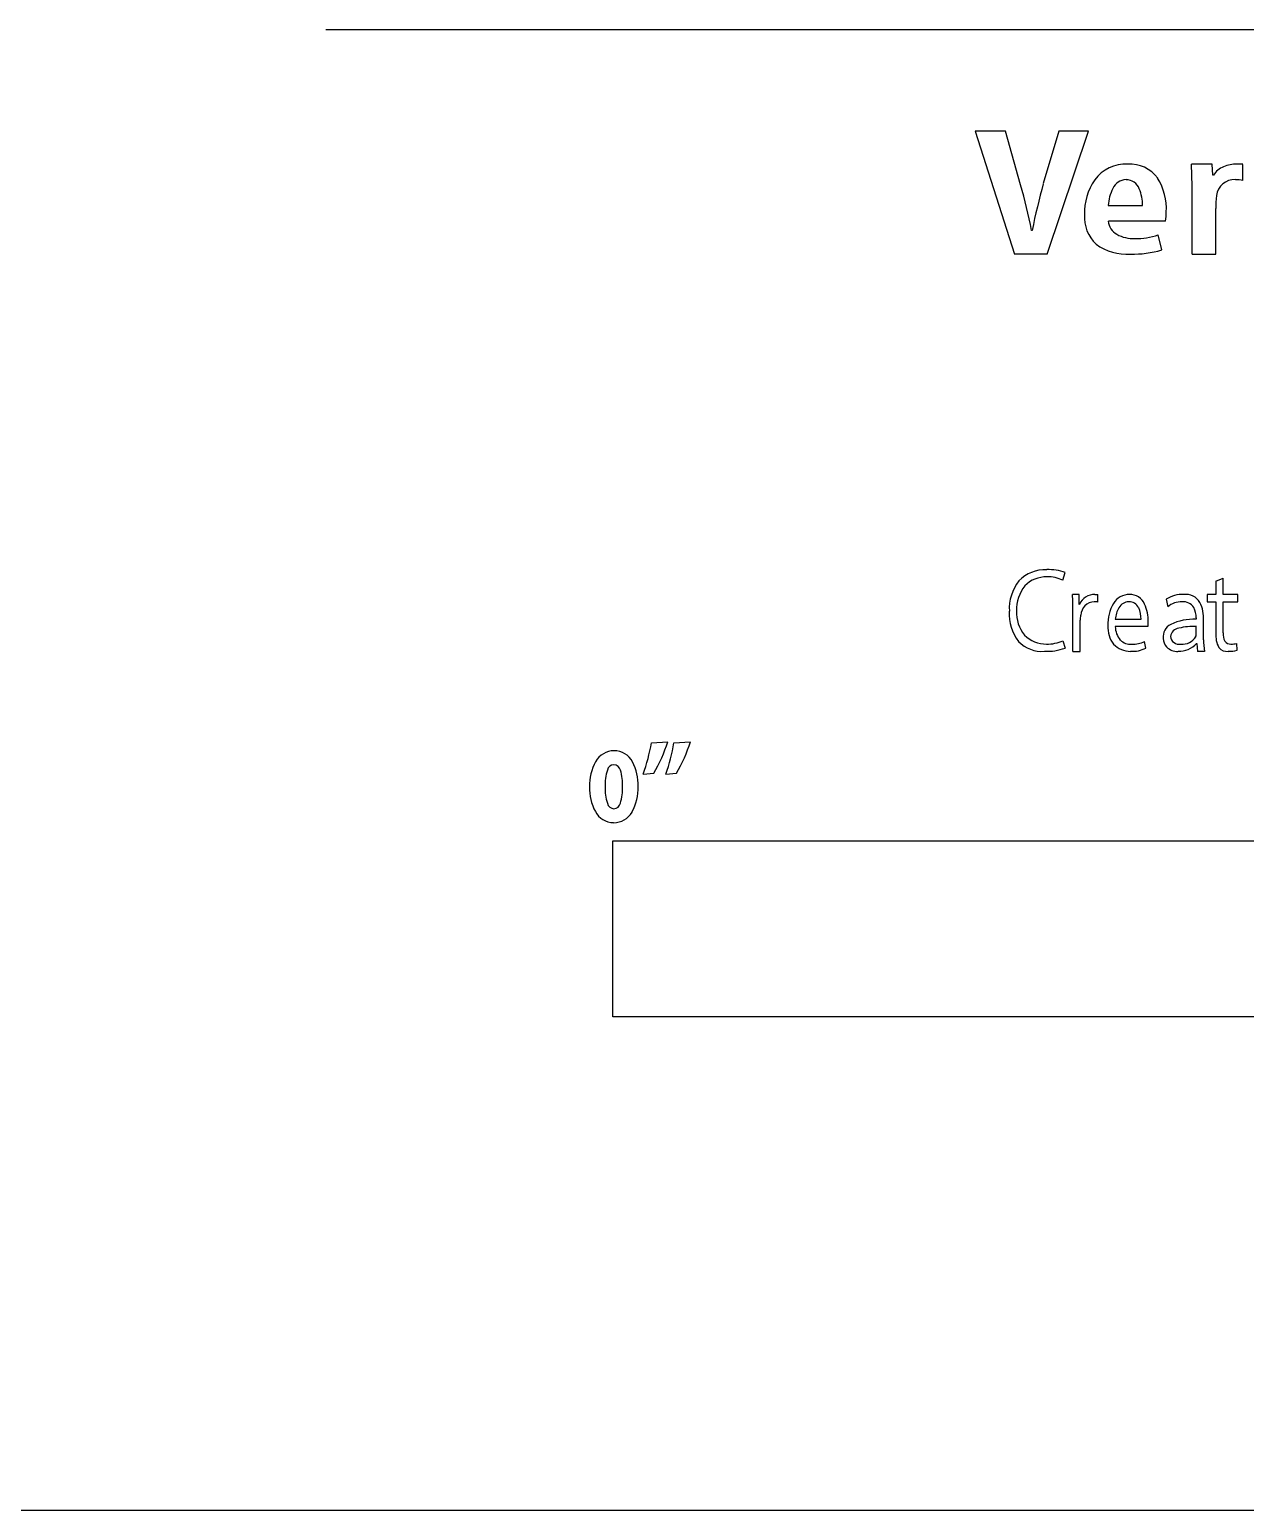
# Model space of a CAD drawing. Extents: x 0.45 to 8.09, y -8.91 to -0.36.
# Drawn here: x 3.075 to 4.605, y -8.908 to -7.044 of the extents above; entities that cross this region are included whole.
import ezdxf

# ---------------------------------------------------------------- set-up
doc = ezdxf.new("R2010")
doc.units = 0

msp = doc.modelspace()

# ---------------------------------------------------------------- linework, layer by layer
at = {"color": 3}
for p, q in [((3.4473, -7.0438), (7.1217, -7.0438)), ((4.3029, -7.1715), (4.2646, -7.1715)), ((4.2646, -7.1715), (4.3142, -7.3264)), ((4.3218, -7.2392), (4.3029, -7.1715)), ((4.3699, -7.1715), (4.3502, -7.2377)), ((4.355, -7.3264), (4.4072, -7.1715)), ((4.4072, -7.1715), (4.3699, -7.1715)), ((4.5627, -7.2131), (4.5367, -7.2131)), ((4.5637, -7.2271), (4.5627, -7.2131)), ((4.5645, -7.2271), (4.5637, -7.2271)), ((4.6015, -7.2337), (4.6015, -7.2134)), ((4.5377, -7.3264), (4.5377, -7.2505)), ((4.432, -7.2652), (4.4752, -7.2652)), ((4.5676, -7.3264), (4.5676, -7.269)), ((4.504, -7.2848), (4.4322, -7.2848)), ((4.3362, -7.2965), (4.3355, -7.2965)), ((4.4994, -7.3212), (4.4951, -7.3021)), ((4.355, -7.3264), (4.3142, -7.3264)), ((4.5377, -7.3264), (4.5676, -7.3264)), ((4.3748, -7.737), (4.3779, -7.7273)), ((4.5676, -7.7379), (4.5768, -7.7345)), ((4.5768, -7.7548), (4.5768, -7.7345)), ((4.5676, -7.7379), (4.5676, -7.7548)), ((4.3953, -7.7548), (4.3871, -7.7548)), ((4.3956, -7.7674), (4.3953, -7.7548)), ((4.396, -7.7674), (4.3956, -7.7674)), ((4.4189, -7.7644), (4.4189, -7.7548)), ((4.5049, -7.7608), (4.5069, -7.7705)), ((4.5676, -7.7548), (4.5567, -7.7548)), ((4.5567, -7.7548), (4.5567, -7.7639)), ((4.5567, -7.7639), (4.5676, -7.7639)), ((4.5676, -7.7639), (4.5676, -7.8036)), ((4.5951, -7.7548), (4.5768, -7.7548)), ((4.5768, -7.8032), (4.5768, -7.7639)), ((4.5768, -7.7639), (4.5951, -7.7639)), ((4.5951, -7.7639), (4.5951, -7.7548)), ((4.3876, -7.8264), (4.3876, -7.7772)), ((4.3968, -7.8264), (4.3968, -7.7873)), ((4.4409, -7.7861), (4.4733, -7.7861)), ((4.5426, -7.7842), (4.5426, -7.7861)), ((4.552, -7.8118), (4.552, -7.7877)), ((4.4821, -7.7952), (4.4408, -7.7952)), ((4.5429, -7.8058), (4.5429, -7.7952)), ((4.3751, -7.813), (4.3778, -7.8224)), ((4.3876, -7.8264), (4.3968, -7.8264)), ((4.4794, -7.8224), (4.4778, -7.814)), ((4.5432, -7.8165), (4.5436, -7.8165)), ((4.5436, -7.8165), (4.5443, -7.8264)), ((4.5532, -7.8264), (4.5443, -7.8264)), ((4.5944, -7.8249), (4.5938, -7.8164)), ((3.857, -7.9415), (3.8777, -7.9403)), ((3.8854, -7.9416), (3.9062, -7.9403)), ((3.8468, -7.981), (3.8602, -7.9798)), ((3.8752, -7.981), (3.8886, -7.9798)), ((8.0865, -8.9077), (0.4545, -8.9077))]:
    msp.add_line(p, q, dxfattribs=at)
at = {"color": 7}
for p, q in [((3.8084, -8.2864), (3.8084, -8.0648)), ((3.8084, -8.0648), (6.8084, -8.0648)), ((6.8084, -8.2864), (3.8084, -8.2864))]:
    msp.add_line(p, q, dxfattribs=at)
at = {"color": 3}
for centre, radius, start, end in [((4.4544, -7.2623), 0.0492, 87.3911, 143.2309), ((4.4596, -7.256), 0.0429, 36.0173, 93.8714), ((3.8117, -7.2496), 0.726, 359.9338, 2.8805), ((4.5942, -7.2584), 0.0453, 90.0315, 112.0221), ((4.5956, -7.2746), 0.0615, 84.5028, 91.3444), ((4.4306, -7.2696), 0.0746, 357.0083, 31.4266), ((4.5858, -7.2396), 0.0247, 110.2082, 149.5915), ((3.6989, -7.4193), 0.6484, 10.9179, 16.1245), ((5.4731, -7.5363), 1.1619, 165.1104, 168.0897), ((4.4762, -7.2744), 0.074, 145.7875, 181.7382), ((4.4852, -7.2684), 0.0533, 152.6619, 176.6213), ((4.4552, -7.2517), 0.0191, 92.1332, 155.727), ((4.4544, -7.2505), 0.0178, 20.0695, 89.5945), ((4.423, -7.2645), 0.0522, 359.1885, 22.6694), ((4.5912, -7.2557), 0.0231, 87.6212, 172.6741), ((4.592, -7.2768), 0.0441, 77.5121, 89.8269), ((4.6641, -7.265), 0.0966, 172.7552, 182.3872), ((4.449, -7.2799), 0.0469, 176.0619, 226.628), ((4.4531, -7.2832), 0.021, 184.2987, 240.6358), ((4.445, -7.2735), 0.0601, 349.1831, 359.9896), ((4.464, -7.2632), 0.0437, 241.0478, 271.7512), ((4.4671, -7.2224), 0.0845, 268.7865, 289.3546), ((4.4552, -7.2619), 0.0647, 233.6226, 274.2599), ((4.4632, -7.1986), 0.1278, 268.5789, 286.4342), ((4.3532, -7.7708), 0.0472, 88.3351, 135.3557), ((4.3536, -7.7695), 0.0368, 87.8578, 135.9574), ((4.3569, -7.7839), 0.0604, 69.6008, 92.1835), ((4.3558, -7.7768), 0.0442, 64.4557, 91.0427), ((4.3644, -7.7728), 0.0569, 141.8181, 183.2417), ((4.3662, -7.7745), 0.0496, 141.9324, 181.2346), ((4.0449, -7.7749), 0.3427, 359.6286, 3.3648), ((4.4144, -7.7745), 0.0197, 87.4657, 159.0254), ((4.4157, -7.7822), 0.0183, 93.4208, 176.3921), ((4.4147, -7.7824), 0.0185, 76.8762, 90.5626), ((4.4171, -7.714), 0.0408, 267.4398, 272.5602), ((4.4834, -7.792), 0.0518, 149.975, 182.1845), ((4.4586, -7.7781), 0.0233, 89.3319, 149.1424), ((4.4752, -7.7889), 0.0344, 149.5031, 175.2714), ((4.4582, -7.7784), 0.0144, 91.0923, 151.4203), ((4.4582, -7.7772), 0.0133, 24.3473, 91.2815), ((4.4592, -7.7751), 0.0203, 23.7029, 91.1153), ((4.4417, -7.7852), 0.0317, 358.362, 25.0652), ((4.4312, -7.7883), 0.0513, 358.919, 24.5912), ((4.525, -7.7909), 0.0361, 86.4597, 123.7807), ((4.5241, -7.7898), 0.0258, 87.7927, 131.6896), ((4.5265, -7.7793), 0.0154, 30.9204, 95.1792), ((4.5293, -7.7761), 0.0214, 31.9642, 95.6563), ((4.5163, -7.7833), 0.0264, 357.9327, 26.9183), ((4.5062, -7.7849), 0.0459, 356.4903, 25.9735), ((4.3661, -7.7787), 0.0587, 177.3721, 216.979), ((4.3622, -7.7775), 0.0456, 177.5214, 218.5958), ((4.4357, -7.7878), 0.039, 170.0398, 179.2338), ((4.4176, -7.7888), 0.0649, 354.3157, 359.5628), ((4.5398, -7.8537), 0.0677, 87.6102, 115.3697), ((4.3538, -7.7789), 0.0384, 224.7516, 270.9256), ((4.4663, -7.7962), 0.0347, 176.4304, 217.803), ((4.4691, -7.7942), 0.0283, 182.0252, 219.3803), ((4.5189, -7.8083), 0.0178, 117.2367, 186.131), ((4.5221, -7.809), 0.0118, 95.6571, 173.5001), ((4.5214, -7.8064), 0.0111, 186.4052, 281.2291), ((4.5393, -7.8734), 0.0783, 87.319, 103.5406), ((4.5254, -7.7977), 0.0197, 264.6894, 328.4725), ((4.5287, -7.802), 0.0147, 335.6604, 344.8308), ((4.5984, -7.8069), 0.0309, 173.8846, 208.6213), ((4.594, -7.8051), 0.0174, 173.6407, 209.4408), ((4.3486, -7.786), 0.0405, 223.6303, 274.5222), ((4.354, -7.7541), 0.0723, 268.284, 289.2172), ((4.3551, -7.7688), 0.0485, 269.1618, 294.3769), ((4.46, -7.797), 0.0294, 224.0813, 270.3805), ((4.4599, -7.7993), 0.0181, 225.0791, 275.6588), ((4.462, -7.7869), 0.0395, 267.4131, 296.198), ((4.4634, -7.7844), 0.0329, 267.1053, 296.0099), ((4.5172, -7.8099), 0.016, 181.0869, 222.901), ((4.5189, -7.8077), 0.0188, 224.4037, 272.91), ((4.521, -7.7965), 0.0299, 267.9348, 318.0985), ((4.627, -7.8132), 0.075, 178.9128, 190.1821), ((4.5815, -7.8132), 0.0133, 219.8724, 276.7974), ((4.586, -7.8085), 0.00877, 215.4055, 272.2524), ((4.584, -7.7906), 0.0358, 268.3777, 286.8192), ((4.5868, -7.7895), 0.0278, 269.1585, 284.6666), ((3.8102, -7.978), 0.0265, 90.1676, 151.4864), ((3.8103, -7.9774), 0.0259, 27.1382, 90.4578), ((3.6283, -7.9034), 0.2319, 340.4582, 350.5571), ((3.6931, -7.8822), 0.1935, 329.7013, 342.5308), ((3.6552, -7.9029), 0.2335, 340.465, 350.4661), ((3.7286, -7.8853), 0.1859, 329.4369, 342.7951), ((3.8407, -7.9952), 0.0615, 150.9902, 181.5751), ((3.861, -7.9951), 0.0623, 162.0678, 181.645), ((3.8102, -7.9778), 0.00872, 92.4838, 167.3443), ((3.8091, -7.9783), 0.00923, 13.7799, 85.4988), ((3.7625, -7.9941), 0.0584, 357.4574, 17.8806), ((3.7775, -7.9946), 0.0629, 358.3895, 27.4597), ((3.8425, -7.9983), 0.0634, 178.7173, 208.049), ((3.858, -7.9991), 0.0593, 177.8409, 198.203), ((3.7596, -7.999), 0.0613, 342.4943, 2.242), ((3.7787, -7.9986), 0.0617, 330.8631, 2.0614), ((3.8095, -8.0162), 0.0258, 207.4332, 269.9144), ((3.8103, -8.0156), 0.0089, 193.7273, 267.9432), ((3.8097, -8.0157), 0.0264, 269.597, 330.49), ((3.8094, -8.0156), 0.00891, 273.9142, 347.4249)]:
    msp.add_arc(centre, radius, start, end, dxfattribs=at)

doc.saveas('drawing.dxf')
